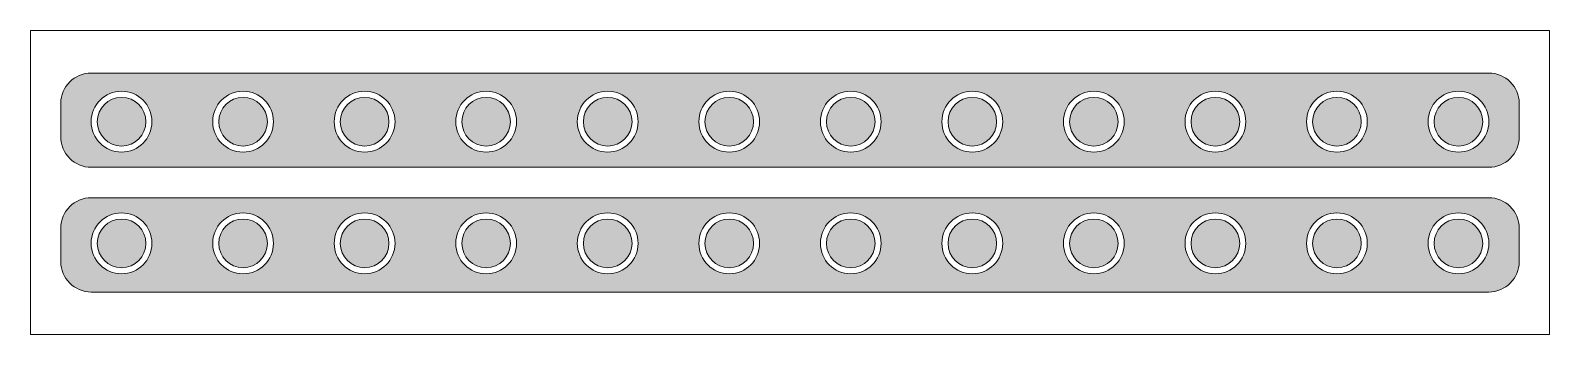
# Model space of a CAD drawing. Header units: millimetres. Extents: x 0 to 50, y 0 to 10.
import ezdxf

# ---------------------------------------------------------------- set-up
doc = ezdxf.new("R2010")
doc.units = ezdxf.units.MM
doc.layers.get('0').update_dxf_attribs({"linetype": 'CONTINUOUS', "lineweight": 0})
doc.layers.add('Copper', color=20, linetype='CONTINUOUS', lineweight=0)
doc.layers.add('Pins', color=8, linetype='CONTINUOUS', lineweight=0)

msp = doc.modelspace()

# ---------------------------------------------------------------- hatches: boundary and pattern name
at = {"layer": 'Copper'}
h = msp.add_hatch(color=256, dxfattribs=at)
edge = h.paths.add_edge_path()
edge.add_arc((47, 7), 1, 0, 360)
edge.add_arc((47, 3), 1, 0, 360)
edge.add_arc((43, 7), 1, 0, 360)
edge.add_arc((43, 3), 1, 0, 360)
edge.add_arc((39, 7), 1, 0, 360)
edge.add_arc((39, 3), 1, 0, 360)
edge.add_arc((35, 7), 1, 0, 360)
edge.add_arc((35, 3), 1, 0, 360)
edge.add_arc((31, 7), 1, 0, 360)
edge.add_arc((31, 3), 1, 0, 360)
edge.add_arc((27, 7), 1, 0, 360)
edge.add_arc((27, 3), 1, 0, 360)
edge.add_arc((23, 7), 1, 0, 360)
edge.add_arc((23, 3), 1, 0, 360)
edge.add_arc((19, 7), 1, 0, 360)
edge.add_arc((19, 3), 1, 0, 360)
edge.add_arc((15, 7), 1, 0, 360)
edge.add_arc((15, 3), 1, 0, 360)
edge.add_arc((11, 7), 1, 0, 360)
edge.add_arc((11, 3), 1, 0, 360)
edge.add_arc((7, 7), 1, 0, 360)
edge.add_arc((7, 3), 1, 0, 360)
edge.add_arc((3, 7), 1, 0, 360)
edge.add_arc((3, 3), 1, 0, 360)
edge.add_arc((2, 7.6), 1, 90, 180)
edge.add_line((1, 7.6), (1, 6.5))
edge.add_arc((2, 6.5), 1, 180, 270)
edge.add_line((2, 5.5), (48, 5.5))
edge.add_arc((48, 6.5), 1, 270, 0)
edge.add_line((49, 6.5), (49, 7.6))
edge.add_arc((48, 7.6), 1, 0, 90)
edge.add_line((48, 8.6), (2, 8.6))
edge.add_arc((2, 3.5), 1, 90, 180)
edge.add_line((1, 3.5), (1, 2.4))
edge.add_arc((2, 2.4), 1, 180, 270)
edge.add_line((2, 1.4), (48, 1.4))
edge.add_arc((48, 2.4), 1, 270, 0)
edge.add_line((49, 2.4), (49, 3.5))
edge.add_arc((48, 3.5), 1, 0, 90)
edge.add_line((48, 4.5), (2, 4.5))
at = {"layer": 'Pins'}
h = msp.add_hatch(color=256, dxfattribs=at)
edge = h.paths.add_edge_path()
edge.add_arc((3, 7), 0.8, 0, 360)
edge.add_arc((3, 3), 0.8, 0, 360)
edge.add_arc((7, 3), 0.8, 0, 360)
edge.add_arc((7, 7), 0.8, 0, 360)
edge.add_arc((11, 3), 0.8, 0, 360)
edge.add_arc((11, 7), 0.8, 0, 360)
edge.add_arc((15, 3), 0.8, 0, 360)
edge.add_arc((15, 7), 0.8, 0, 360)
edge.add_arc((19, 3), 0.8, 0, 360)
edge.add_arc((19, 7), 0.8, 0, 360)
edge.add_arc((23, 3), 0.8, 0, 360)
edge.add_arc((23, 7), 0.8, 0, 360)
edge.add_arc((27, 3), 0.8, 0, 360)
edge.add_arc((27, 7), 0.8, 0, 360)
edge.add_arc((31, 3), 0.8, 0, 360)
edge.add_arc((31, 7), 0.8, 0, 360)
edge.add_arc((35, 3), 0.8, 0, 360)
edge.add_arc((35, 7), 0.8, 0, 360)
edge.add_arc((39, 3), 0.8, 0, 360)
edge.add_arc((39, 7), 0.8, 0, 360)
edge.add_arc((43, 3), 0.8, 0, 360)
edge.add_arc((43, 7), 0.8, 0, 360)
edge.add_arc((47, 3), 0.8, 0, 360)
edge.add_arc((47, 7), 0.8, 0, 360)

# ---------------------------------------------------------------- linework, layer by layer
for p, q in [((0, 0), (0, 10)), ((0, 10), (50, 10)), ((50, 10), (50, 0)), ((2, 8.6), (48, 8.6)), ((1, 6.5), (1, 7.6)), ((49, 7.6), (49, 6.5)), ((48, 5.5), (2, 5.5)), ((48, 4.5), (2, 4.5)), ((1, 3.5), (1, 2.4)), ((49, 2.4), (49, 3.5)), ((2, 1.4), (48, 1.4)), ((50, 0), (0, 0))]:
    msp.add_line(p, q)
for centre in [(3, 7), (11, 7), (15, 7), (19, 7), (23, 7), (27, 7), (31, 7), (35, 7), (39, 7), (43, 7), (47, 7), (7, 7), (7, 3), (11, 3), (15, 3), (19, 3), (23, 3), (27, 3), (31, 3), (35, 3), (39, 3), (43, 3), (47, 3), (3, 3)]:
    msp.add_circle(centre, 1)
for centre, start, end in [((2, 7.6), 90, 180), ((48, 7.6), 0, 90), ((2, 6.5), 180, 270), ((48, 6.5), 270, 0), ((2, 3.5), 90, 180), ((48, 3.5), 0, 90), ((2, 2.4), 180, 270), ((48, 2.4), 270, 0)]:
    msp.add_arc(centre, 1, start, end)
for centre in [(3, 7), (7, 7), (11, 7), (15, 7), (19, 7), (23, 7), (27, 7), (31, 7), (35, 7), (39, 7), (43, 7), (47, 7), (3, 3), (7, 3), (11, 3), (15, 3), (19, 3), (23, 3), (27, 3), (31, 3), (35, 3), (39, 3), (43, 3), (47, 3)]:
    msp.add_circle(centre, 0.8, dxfattribs=at)

doc.saveas('drawing.dxf')
